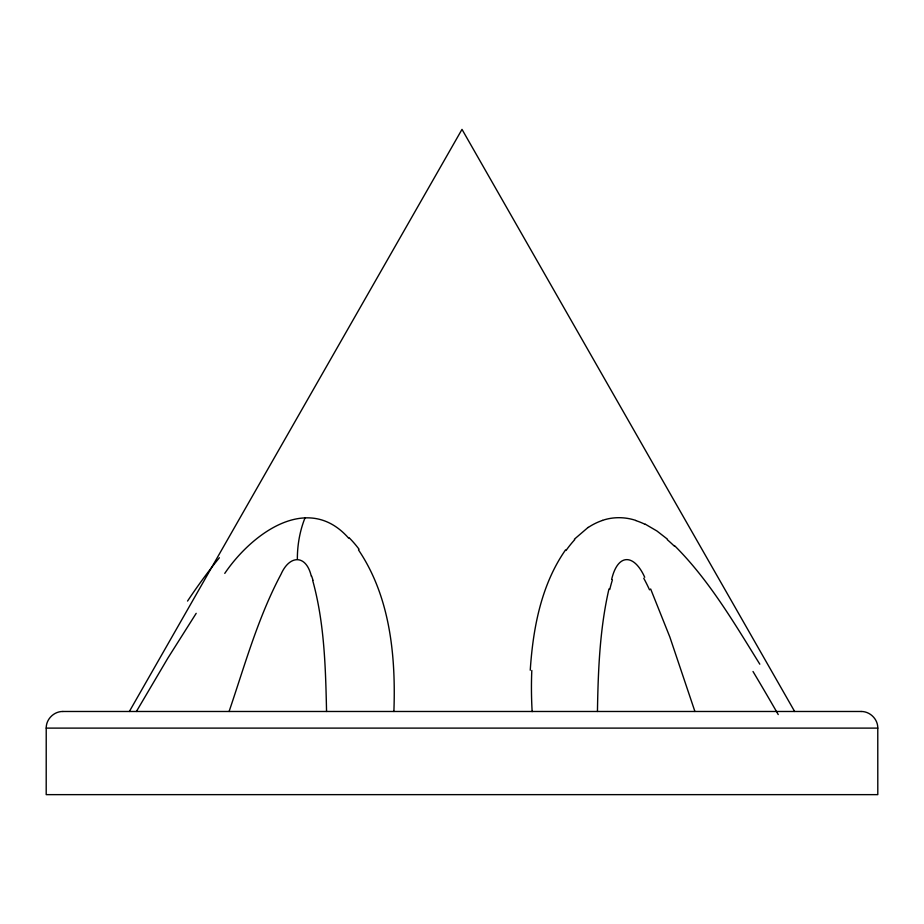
<?xml version="1.0" encoding="UTF-8"?>
<svg xmlns="http://www.w3.org/2000/svg" width="924" height="924" viewBox="0 0 924 924"><rect width="100%" height="100%" fill="white"/><g stroke="black" fill="none" stroke-linecap="round" stroke-linejoin="round"><path stroke-width="1.39" d="M62.947 711.48C54.054 711.295 46.027 719.161 46.223 728.112L46.2 794.64L877.8 794.64L877.777 728.112C877.973 719.161 869.946 711.295 861.053 711.48M597.447 711.48C598.14 670.489 599.722 629.059 608.962 588.969M393.89 711.48C395.899 656.121 390.228 596.904 358.489 549.919M530.249 670.223C532.998 628.436 541.129 584.869 565.534 549.919M229.083 711.48C244.825 665.222 257.958 617.521 281.035 574.22C289.651 554.608 306.294 554.446 311.296 576.23M611.653 579.371C617.844 553.037 634.13 553.776 644.721 577.257M129.36 711.48L462 129.36L794.64 711.48M136.405 711.48L167.856 658.142L196.188 613.34M224.763 573.4C251.097 534.384 307.577 491.614 348.614 538.126M574.382 539.2L588.149 527.373M602.517 520.374C613.201 516.712 624.982 516.874 635.689 520.374M62.832 711.48L861.168 711.48M46.2 728.112L877.8 728.112M645.264 524.174L656.918 530.988L667.475 539.2M674.428 545.53C709.135 580.099 734.106 622.857 759.805 664.171M650.646 588.969L669.865 637.063L694.917 711.48M312.693 580.468C324.474 622.984 325.583 667.636 326.553 711.48M532.155 711.619A530.792 447.459 23.7 0 1 531.808 670.443M753.002 671.494A526.946 96.962 59.7 0 1 778.239 714.564M297.355 558.928A83.16 58.801 90 0 1 305.105 517.671M187.549 601.062A306.294 144.606 -63.1 0 1 219.381 557.715M348.995 537.618A168.387 124.359 -65.4 0 1 359.066 549.26M311.584 576.01A114.599 83.195 -75.3 0 1 313.005 580.249M667.336 539.72A168.526 105.001 70 0 1 674.254 546.061M635.677 520.558A116.551 80.885 78.5 0 1 645.229 524.405M602.529 520.42A116.228 81.878 79 0 0 593.601 524.266A114.819 81.127 77.6 0 0 588.207 527.489M566.042 550.496A175.225 128.575 67.1 0 1 574.728 539.674M643.751 578.228A146.789 95.091 75.9 0 1 649.537 589.835M609.771 589.443A157.507 114.911 74.9 0 1 612.393 579.891"/></g></svg>
